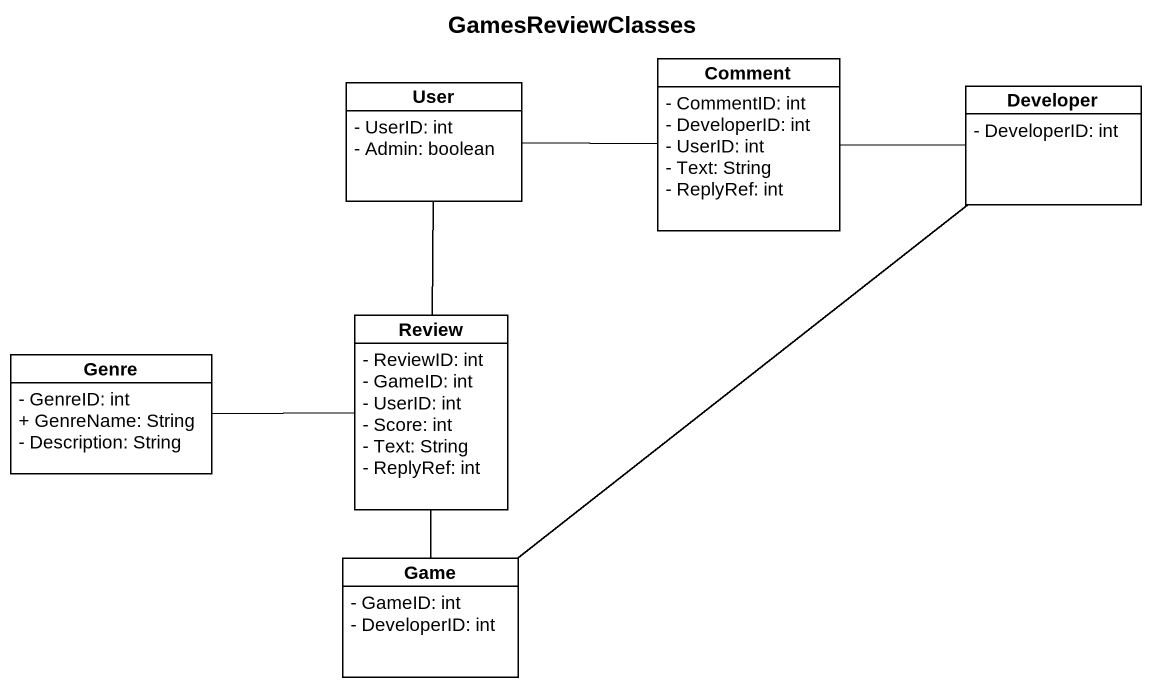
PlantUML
@startuml
title GamesReviewClasses
hide circle
hide empty members
skinparam classAttributeIconSize 0
class User {
  - UserID: int
  - Admin: boolean
}
class Comment {
  - CommentID: int
  - DeveloperID: int
  - UserID: int
  - Text: String
  - ReplyRef: int
}
class Developer {
  - DeveloperID: int
}
class Genre {
  - GenreID: int
  + GenreName: String
  - Description: String
}
class Review {
  - ReviewID: int
  - GameID: int
  - UserID: int
  - Score: int
  - Text: String
  - ReplyRef: int
}
class Game {
  - GameID: int
  - DeveloperID: int
}
User -right- Comment
User -- Review
Comment -right- Developer
Developer -- Game
Genre -right- Review
Review -- Game
@enduml
